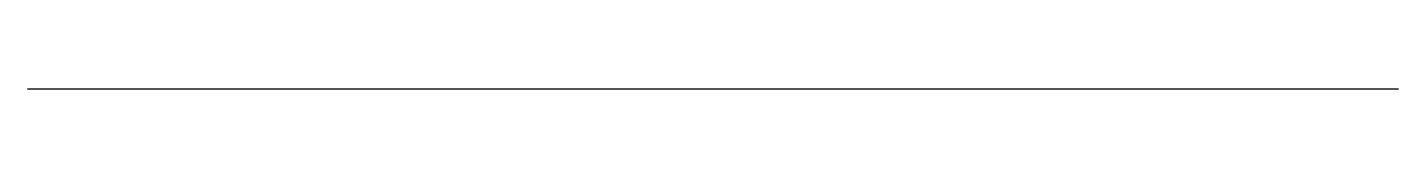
# Model space of a CAD drawing. Header units: metres. Extents: x 1397.6 to 1485.1, y 40 to 40.
import ezdxf

# ---------------------------------------------------------------- set-up
doc = ezdxf.new("R2010")
doc.units = ezdxf.units.M
doc.layers.add('RBAR-T20-O', color=5, linetype='Continuous')

msp = doc.modelspace()

# ---------------------------------------------------------------- linework, layer by layer
at = {"layer": 'RBAR-T20-O'}
msp.add_polyline3d([(1485.1, 40, -1031.9), (1485.1, 40, 105.2), (1484.7, 40, 112.3), (1483.6, 40, 119.4), (1481.8, 40, 126.3), (1400.8, 40, 383.1), (1399, 40, 390), (1398, 40, 397.1), (1397.6, 40, 404.2), (1397.6, 40, 5055)], dxfattribs=at)

doc.saveas('drawing.dxf')
